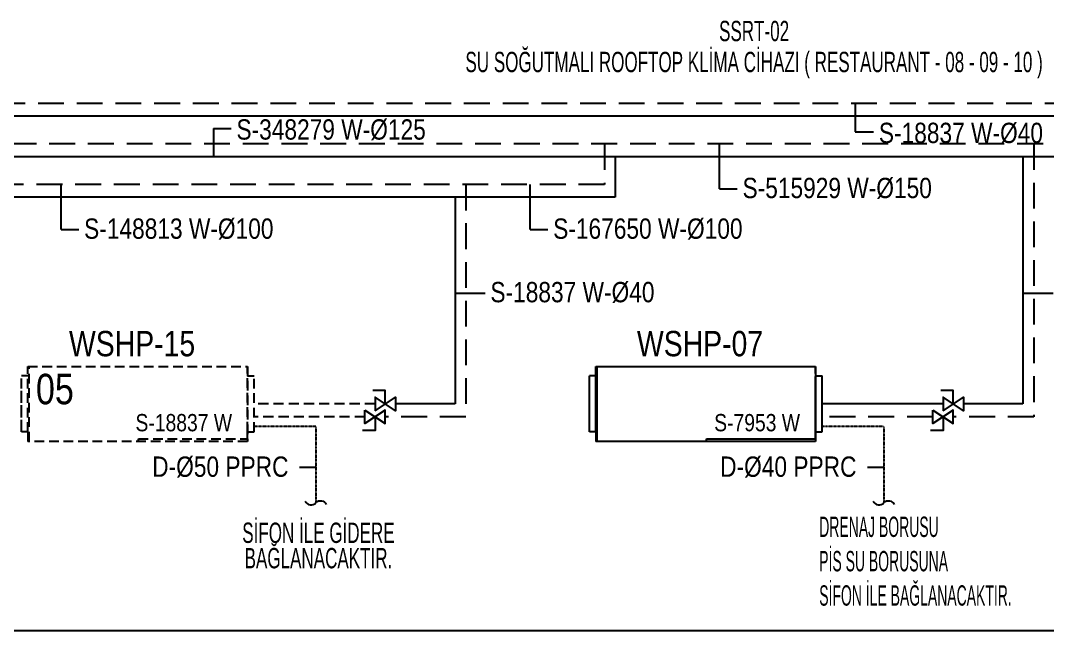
# Model space of a CAD drawing. Header units: centimetres. Extents: x 221889 to 261255, y -30032 to -21832.
# Drawn here: x 235938 to 236948, y -28230 to -27629 of the extents above; entities that cross this region are included whole.
import ezdxf
from ezdxf.enums import TextEntityAlignment as Align

# ---------------------------------------------------------------- set-up
doc = ezdxf.new("R2010")
doc.units = ezdxf.units.CM
doc.header["$LTSCALE"] = 0.2
for name, pattern in [('DASHED', [75, 50, -25]), ('DASHEDX2', [38.1, 25.4, -12.7]), ('Hidden', [0.714375, 0.47625, -0.238125])]:
    doc.linetypes.add(name, pattern=pattern)
doc.layers.get('0').update_dxf_attribs({"color": 252})
for name, color, linetype, lineweight in [('1-CIHAZ-NO', 62, 'Continuous', 15), ('T-DRENAJ', 40, 'Hidden', 30), ('T-MAHAL', 120, 'Continuous', 15), ('T-SOGUTMA', 4, 'Continuous', 30), ('T-STEXT', 181, 'Continuous', 15), ('T-VANA', 135, 'Continuous', 25), ('T-WSHP-BORUSU', 30, 'Continuous', 30)]:
    doc.layers.add(name, color=color, linetype=linetype, lineweight=lineweight)
for name, color, linetype in [('T-DTEXT', 9, 'Continuous'), ('T-FC', 150, 'Continuous'), ('T-FC-NUMARA', 62, 'Continuous'), ('T-SOGUTMA-TOPLAMA', 120, 'Continuous'), ('T-TEXT', 85, 'Continuous'), ('T-WSHP', 252, 'Hidden')]:
    doc.layers.add(name, color=color, linetype=linetype)
doc.styles.add('ARIAL', font='arial.ttf')
doc.styles.add('GKM', font='ARIALN.TTF', dxfattribs={"width": 0.6, "height": 20})
doc.styles.add('LUCIDASANS', font='arial.ttf', dxfattribs={"width": 0.8})

# ---------------------------------------------------------------- blocks, each defined once
blk = doc.blocks.new('FANCOIL-DWD')
at = {"linetype": 'ByBlock', "ltscale": 100}
for p, q in [((-108.1, -71.5), (-108.1, -7)), ((-108.1, -7), (108.1, -7)), ((-106.8, -80.9), (-106.8, -7)), ((108.1, -7), (108.1, -80.9)), ((108.1, -14.1), (108.1, -7.7)), ((-114.3, -71.5), (-114.3, -16.4)), ((-108.1, -16.4), (-114.3, -16.4)), ((-114.3, -69.1), (-114.3, -18.8)), ((108.1, -16.4), (114.6, -16.4)), ((108.1, -71), (108.1, -16.9)), ((114.6, -71.5), (114.6, -16.4)), ((-108.1, -71.5), (-114.3, -71.5)), ((-108.1, -71.5), (-108.1, -80.9)), ((0.9, -80.9), (0.9, -78.2)), ((0.9, -78.2), (108.1, -78.2)), ((108.1, -78), (108.1, -71.5)), ((108.1, -71.5), (114.6, -71.5)), ((108.1, -80.9), (-108.1, -80.9))]:
    blk.add_line(p, q, dxfattribs=at)
blk = doc.blocks.new('Z1')
at = {"linetype": 'Continuous'}
blk.add_lwpolyline([(-5, 0), (-5, 6.7), (-11.1, 6.7)], dxfattribs=at)
blk.add_lwpolyline([(-10, -3.33), (0, 3.33), (0, -3.33), (-10, 3.33)], close=True, dxfattribs=at)
blk = doc.blocks.new('Kesme')
blk.add_lwpolyline([(-21.5, -0.2, 0.576786), (-4.8, -2.7, -0.54493), (11.3, -5.9)], format="xyb")

msp = doc.modelspace()

# ---------------------------------------------------------------- linework, layer by layer
at = {"layer": 'T-DRENAJ', "color": 252, "lineweight": -3}
for q in [(236167.4, -28028.8, 0), (236228.2, -28103.7, 0)]:
    msp.add_line((236228.2, -28028.8, 0), q, dxfattribs=at)
at = {"layer": 'T-DRENAJ', "lineweight": -3}
for q in [(236726.3, -28028.8, 0), (236787.1, -28103.7, 0)]:
    msp.add_line((236787.1, -28028.8, 0), q, dxfattribs=at)
at = {"layer": 'T-DTEXT', "lineweight": -3}
for p, q in [((236212, -28068.9, 0), (236228.2, -28068.9, 0)), ((236770.9, -28068.9, 0), (236787.1, -28068.9, 0))]:
    msp.add_line(p, q, dxfattribs=at)
at = {"layer": 'T-SOGUTMA', "color": 252, "linetype": 'DASHED', "lineweight": -3}
for p, q in [((236286.4, -28006.6), (236167.4, -28006.6)), ((236276.4, -28019.3), (236167.4, -28019.3))]:
    msp.add_line(p, q, dxfattribs=at)
at = {"layer": 'T-SOGUTMA-TOPLAMA', "lineweight": -3}
for p, q in [((236758.7, -27710.7), (236758.7, -27738.9)), ((236127.3, -27735.6, 0), (236144.8, -27735.6, 0)), ((236127.3, -27735.6, 0), (236127.3, -27763.2, 0)), ((236758.7, -27738.9), (236777, -27738.9, 0)), ((236625.3, -27794.9, 0), (236625.3, -27750.7, 0)), ((235977.4, -27834.9), (235977.4, -27790.7, 0)), ((236439, -27834.9), (236439, -27790.7, 0)), ((236625.3, -27794.9, 0), (236642.8, -27794.9, 0)), ((235977.4, -27834.9), (235994.9, -27834.9)), ((236439, -27834.9), (236456.5, -27834.9)), ((236365.1, -27897.4), (236394.7, -27897.4)), ((236924, -27897.4), (236953.6, -27897.4))]:
    msp.add_line(p, q, dxfattribs=at)
at = {"layer": 'T-TEXT', "color": 7}
msp.add_line((222949.4, -28229.5), (255397.7, -28229.5), dxfattribs=at)
at = {"layer": 'T-WSHP-BORUSU', "linetype": 'DASHEDX2', "lineweight": -3, "ltscale": 5}
for p, q in [((237770.9, -27710.7), (223918, -27710.7, 0)), ((237096.1, -27750.7, 0), (224540.6, -27750.7, 0)), ((236512.1, -27750.7, 0), (236512.1, -27790.7, 0)), ((236934.6, -27750.7, 0), (236934.6, -28019.3)), ((236512.1, -27790.7, 0), (233880, -27790.7, 0)), ((236375.7, -27790.7, 0), (236375.7, -28019.3)), ((236375.7, -28019.3), (236296.4, -28019.3)), ((236835.3, -28019.3), (236726.3, -28019.3)), ((236934.6, -28019.3), (236855.3, -28019.3))]:
    msp.add_line(p, q, dxfattribs=at)
at = {"layer": 'T-WSHP-BORUSU', "lineweight": -3, "ltscale": 0.5}
for p, q in [((237801.1, -27723.2), (223907.3, -27723.2, 0)), ((237106.7, -27763.2, 0), (224530, -27763.2, 0)), ((236522.8, -27763.2, 0), (236522.8, -27803.2, 0)), ((236924, -27763.2, 0), (236924, -28006.6)), ((236522.8, -27803.2, 0), (233869.4, -27803.2, 0)), ((236365.1, -27803.2, 0), (236365.1, -28006.6)), ((236365.1, -28006.6), (236306.5, -28006.6)), ((236845.3, -28006.6), (236726.3, -28006.6)), ((236924, -28006.6), (236865.4, -28006.6))]:
    msp.add_line(p, q, dxfattribs=at)

# ---------------------------------------------------------------- block references
at = {"layer": 'T-DTEXT', "lineweight": -3, "xscale": 0.625, "yscale": 0.625, "zscale": 0.625}
for p in [(236231.2, -28102, 0), (236790.1, -28102, 0)]:
    msp.add_blockref('Kesme', p, dxfattribs=at)
at = {"layer": 'T-FC', "lineweight": -3}
msp.add_blockref('FANCOIL-DWD', (236611.7, -27962.6, 0), dxfattribs=at)
at = {"layer": 'T-VANA', "lineweight": -3, "xscale": 2, "yscale": 2, "zscale": 2}
for p in [(236306.5, -28006.6), (236865.4, -28006.6)]:
    msp.add_blockref('Z1', p, dxfattribs=at)
at = {"layer": 'T-VANA', "lineweight": -3, "xscale": -2, "yscale": 2, "zscale": 2, "rotation": 180}
for p in [(236296.4, -28019.3), (236855.3, -28019.3)]:
    msp.add_blockref('Z1', p, dxfattribs=at)
at = {"layer": 'T-WSHP', "lineweight": -3}
msp.add_blockref('FANCOIL-DWD', (236052.8, -27962.6, 0), dxfattribs=at)

# ---------------------------------------------------------------- texts
at = {"layer": '1-CIHAZ-NO', "style": 'LUCIDASANS', "width": 0.6}
for s, p in [('SSRT-02', (236659.4, -27639.5, 0)), ('SU SOĞUTMALI ROOFTOP KLİMA CİHAZI ( RESTAURANT - 08 - 09 - 10 )', (236659.4, -27670, 0))]:
    msp.add_text(s, height=20, rotation=0, dxfattribs=at).set_placement(p, align=Align.MIDDLE_CENTER)
at = {"layer": 'T-DTEXT', "lineweight": -3, "style": 'LUCIDASANS', "width": 0.8}
for s, p in [('D-%%C50 PPRC', (236067.1, -28078.3, 0)), ('D-%%C40 PPRC', (236626, -28078.3, 0))]:
    msp.add_text(s, height=20, dxfattribs=at).set_placement(p)
at = {"layer": 'T-DTEXT', "lineweight": -3, "style": 'GKM', "width": 0.6}
for s, p in [('DRENAJ BORUSU ', (236723.5, -28127.5)), ('PİS SU BORUSUNA ', (236723.5, -28161.3)), ('SİFON İLE BAĞLANACAKTIR.', (236723.5, -28195.1))]:
    msp.add_text(s, height=20, dxfattribs=at).set_placement(p, align=Align.MIDDLE_LEFT)
at = {"layer": 'T-DTEXT', "lineweight": -3, "insert": (236230.7, -28146, 0), "char_height": 20, "width": 159.171, "attachment_point": 5, "line_spacing_factor": 0.748961, "style": 'LUCIDASANS'}
msp.add_mtext('{\\W0.6;SİFON İLE GİDERE BAĞLANACAKTIR.}', dxfattribs=at)
at = {"layer": 'T-FC-NUMARA', "color": 2, "lineweight": -3, "ltscale": 0.5, "style": 'ARIAL', "width": 0.8}
msp.add_text('WSHP-15', height=25, dxfattribs=at).set_placement((236047.3, -27947.2, 0), align=Align.MIDDLE_CENTER)
at = {"layer": 'T-FC-NUMARA', "lineweight": -3, "ltscale": 0.5, "style": 'ARIAL', "width": 0.8}
msp.add_text('WSHP-07', height=25, dxfattribs=at).set_placement((236606.2, -27947.2, 0), align=Align.MIDDLE_CENTER)
at = {"layer": 'T-MAHAL', "lineweight": -3, "style": 'LUCIDASANS', "width": 0.8}
msp.add_text('05', height=30, dxfattribs=at).set_placement((235952.7, -28006.9, 0))
at = {"layer": 'T-SOGUTMA-TOPLAMA', "lineweight": -3, "style": 'ARIAL', "width": 0.8}
for s, p in [('S-348279 W-%%C125', (236150, -27746.4, 0)), ('S-18837 W-%%C40', (236782.2, -27749.8, 0)), ('S-515929 W-%%C150', (236648, -27804, 0)), ('S-148813 W-%%C100', (236000.1, -27844)), ('S-167650 W-%%C100', (236461.7, -27844)), ('S-18837 W-%%C40', (236399.9, -27906.5))]:
    msp.add_text(s, height=20, dxfattribs=at).set_placement(p)
at = {"layer": 'T-STEXT', "color": 2, "lineweight": -3, "style": 'ARIAL', "width": 0.8}
msp.add_text('S-18837 W', height=17, dxfattribs=at).set_placement((236145.7, -28033.5, 0), align=Align.RIGHT)
at = {"layer": 'T-STEXT', "lineweight": -3, "style": 'ARIAL', "width": 0.8}
msp.add_text('S-7953 W', height=17, dxfattribs=at).set_placement((236704.6, -28033.5, 0), align=Align.RIGHT)

doc.saveas('drawing.dxf')
